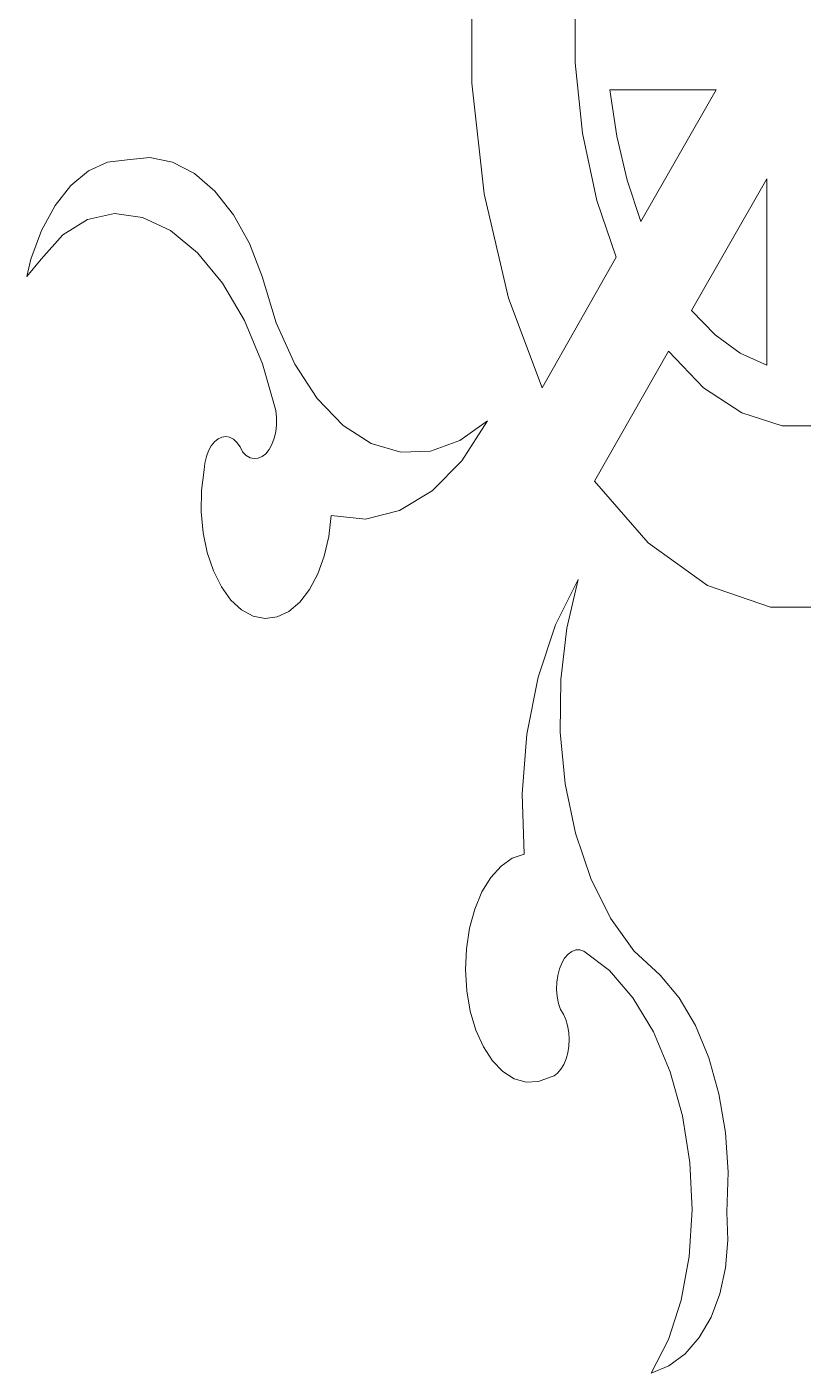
# Model space of a CAD drawing. Header units: centimetres. Extents: x -27 to -16.8, y -8.8 to 8.7.
# Drawn here: x -21.474 to -19.274, y -8.23 to -4.413 of the extents above; entities that cross this region are included whole.
import ezdxf

# ---------------------------------------------------------------- set-up
doc = ezdxf.new("R2010")
doc.units = ezdxf.units.CM
doc.header["$MEASUREMENT"] = 0
doc.layers.add('layer 1', color=7, linetype='Continuous')

msp = doc.modelspace()

# ---------------------------------------------------------------- linework, layer by layer
at = {"layer": 'layer 1', "color": 250, "lineweight": 20}
for points, knots in [([(-19.85833, -4.9053), (-19.85833, -4.9053), (-19.80318, -5.06627), (-19.80318, -5.06627), (-19.80318, -5.06627), (-19.80318, -5.06627), (-20.01376, -5.43631), (-20.01376, -5.43631), (-20.01376, -5.43631), (-20.01376, -5.43631), (-20.10892, -5.18181), (-20.10892, -5.18181), (-20.10892, -5.18181), (-20.10892, -5.18181), (-20.17761, -4.88583), (-20.17761, -4.88583), (-20.17761, -4.88583), (-20.17761, -4.88583), (-20.21265, -4.57255), (-20.21265, -4.57255), (-20.21265, -4.57255), (-20.21265, -4.57255), (-20.21265, -4.25321), (-20.21265, -4.25321), (-20.21265, -4.25321), (-20.21265, -4.25321), (-20.17761, -3.93949), (-20.17761, -3.93949), (-20.17761, -3.93949), (-20.17761, -3.93949), (-20.10892, -3.64351), (-20.10892, -3.64351), (-20.10892, -3.64351), (-20.10892, -3.64351), (-20.0091, -3.37653), (-20.0091, -3.37653), (-20.0091, -3.37653), (-20.0091, -3.37653), (-19.7989, -3.74564), (-19.7989, -3.74564), (-19.7989, -3.74564), (-19.7989, -3.74564), (-19.85833, -3.92045), (-19.85833, -3.92045), (-19.85833, -3.92045), (-19.85833, -3.92045), (-19.89895, -4.11084), (-19.89895, -4.11084), (-19.89895, -4.11084), (-19.89895, -4.11084), (-19.91968, -4.31119), (-19.91968, -4.31119), (-19.91968, -4.31119), (-19.91968, -4.31119), (-19.91968, -4.51457), (-19.91968, -4.51457), (-19.91968, -4.51457), (-19.91968, -4.51457), (-19.89895, -4.71448), (-19.89895, -4.71448), (-19.89895, -4.71448), (-19.89895, -4.71448), (-19.85833, -4.9053), (-19.85833, -4.9053)], [0, 0, 0, 0, 0.0588235, 0.0588235, 0.0588235, 0.0588235, 0.1176471, 0.1176471, 0.1176471, 0.1176471, 0.1764706, 0.1764706, 0.1764706, 0.1764706, 0.2352941, 0.2352941, 0.2352941, 0.2352941, 0.2941176, 0.2941176, 0.2941176, 0.2941176, 0.3529412, 0.3529412, 0.3529412, 0.3529412, 0.4117647, 0.4117647, 0.4117647, 0.4117647, 0.4705882, 0.4705882, 0.4705882, 0.4705882, 0.5294118, 0.5294118, 0.5294118, 0.5294118, 0.5882353, 0.5882353, 0.5882353, 0.5882353, 0.6470588, 0.6470588, 0.6470588, 0.6470588, 0.7058824, 0.7058824, 0.7058824, 0.7058824, 0.7647059, 0.7647059, 0.7647059, 0.7647059, 0.8235294, 0.8235294, 0.8235294, 0.8235294, 0.8823529, 0.8823529, 0.8823529, 0.8823529, 1, 1, 1, 1]), ([(-19.52046, -4.59116), (-19.52046, -4.59116), (-19.73326, -4.96459), (-19.73326, -4.96459), (-19.73326, -4.96459), (-19.73326, -4.96459), (-19.77243, -4.84775), (-19.77243, -4.84775), (-19.77243, -4.84775), (-19.77243, -4.84775), (-19.80203, -4.72227), (-19.80203, -4.72227), (-19.80203, -4.72227), (-19.80203, -4.72227), (-19.82138, -4.59116), (-19.82138, -4.59116), (-19.82138, -4.59116), (-19.82138, -4.59116), (-19.52046, -4.59116), (-19.52046, -4.59116)], [0, 0, 0, 0, 0.1666667, 0.1666667, 0.1666667, 0.1666667, 0.3333333, 0.3333333, 0.3333333, 0.3333333, 0.5, 0.5, 0.5, 0.5, 0.6666667, 0.6666667, 0.6666667, 0.6666667, 1, 1, 1, 1]), ([(-20.49812, -5.59375), (-20.49812, -5.59375), (-20.5779, -5.54269), (-20.5779, -5.54269), (-20.5779, -5.54269), (-20.5779, -5.54269), (-20.65095, -5.46697), (-20.65095, -5.46697), (-20.65095, -5.46697), (-20.65095, -5.46697), (-20.7149, -5.36917), (-20.7149, -5.36917), (-20.7149, -5.36917), (-20.7149, -5.36917), (-20.76753, -5.25234), (-20.76753, -5.25234), (-20.76753, -5.25234), (-20.76753, -5.25234), (-20.80715, -5.1208), (-20.80715, -5.1208), (-20.80715, -5.1208), (-20.80715, -5.1208), (-20.84364, -5.0269), (-20.84364, -5.0269), (-20.84364, -5.0269), (-20.84364, -5.0269), (-20.88877, -4.94555), (-20.88877, -4.94555), (-20.88877, -4.94555), (-20.88877, -4.94555), (-20.94102, -4.87891), (-20.94102, -4.87891), (-20.94102, -4.87891), (-20.94102, -4.87891), (-20.99908, -4.82872), (-20.99908, -4.82872), (-20.99908, -4.82872), (-20.99908, -4.82872), (-21.06111, -4.79626), (-21.06111, -4.79626), (-21.06111, -4.79626), (-21.06111, -4.79626), (-21.12537, -4.78328), (-21.12537, -4.78328), (-21.12537, -4.78328), (-21.12537, -4.78328), (-21.19, -4.78934), (-21.19, -4.78934), (-21.19, -4.78934), (-21.19, -4.78934), (-21.24546, -4.79626), (-21.24546, -4.79626), (-21.24546, -4.79626), (-21.24546, -4.79626), (-21.29924, -4.82093), (-21.29924, -4.82093), (-21.29924, -4.82093), (-21.29924, -4.82093), (-21.34949, -4.86247), (-21.34949, -4.86247), (-21.34949, -4.86247), (-21.34949, -4.86247), (-21.39462, -4.91959), (-21.39462, -4.91959), (-21.39462, -4.91959), (-21.39462, -4.91959), (-21.43295, -4.99012), (-21.43295, -4.99012), (-21.43295, -4.99012), (-21.43295, -4.99012), (-21.46324, -5.0719), (-21.46324, -5.0719), (-21.46324, -5.0719), (-21.46324, -5.0719), (-21.47425, -5.12036), (-21.47425, -5.12036), (-21.47425, -5.12036), (-21.47425, -5.12036), (-21.43409, -5.07103), (-21.43409, -5.07103), (-21.43409, -5.07103), (-21.43409, -5.07103), (-21.37259, -5.00223), (-21.37259, -5.00223), (-21.37259, -5.00223), (-21.37259, -5.00223), (-21.3023, -4.95896), (-21.3023, -4.95896), (-21.3023, -4.95896), (-21.3023, -4.95896), (-21.22596, -4.94209), (-21.22596, -4.94209), (-21.22596, -4.94209), (-21.22596, -4.94209), (-21.14648, -4.9529), (-21.14648, -4.9529), (-21.14648, -4.9529), (-21.14648, -4.9529), (-21.06693, -4.99055), (-21.06693, -4.99055), (-21.06693, -4.99055), (-21.06693, -4.99055), (-20.99028, -5.05373), (-20.99028, -5.05373), (-20.99028, -5.05373), (-20.99028, -5.05373), (-20.9196, -5.13984), (-20.9196, -5.13984), (-20.9196, -5.13984), (-20.9196, -5.13984), (-20.85749, -5.24585), (-20.85749, -5.24585), (-20.85749, -5.24585), (-20.85749, -5.24585), (-20.80647, -5.36788), (-20.80647, -5.36788), (-20.80647, -5.36788), (-20.80647, -5.36788), (-20.7683, -5.50072), (-20.7683, -5.50072), (-20.7683, -5.50072), (-20.7683, -5.50072), (-20.76631, -5.52062), (-20.76631, -5.52062), (-20.76631, -5.52062), (-20.76631, -5.52062), (-20.76646, -5.54096), (-20.76646, -5.54096), (-20.76646, -5.54096), (-20.76646, -5.54096), (-20.76875, -5.56087), (-20.76875, -5.56087), (-20.76875, -5.56087), (-20.76875, -5.56087), (-20.77311, -5.57947), (-20.77311, -5.57947), (-20.77311, -5.57947), (-20.77311, -5.57947), (-20.77946, -5.59678), (-20.77946, -5.59678), (-20.77946, -5.59678), (-20.77946, -5.59678), (-20.78749, -5.61106), (-20.78749, -5.61106), (-20.78749, -5.61106), (-20.78749, -5.61106), (-20.7969, -5.62318), (-20.7969, -5.62318), (-20.7969, -5.62318), (-20.7969, -5.62318), (-20.80746, -5.6314), (-20.80746, -5.6314), (-20.80746, -5.6314), (-20.80746, -5.6314), (-20.8187, -5.63616), (-20.8187, -5.63616), (-20.8187, -5.63616), (-20.8187, -5.63616), (-20.83025, -5.63702), (-20.83025, -5.63702), (-20.83025, -5.63702), (-20.83025, -5.63702), (-20.84165, -5.63443), (-20.84165, -5.63443), (-20.84165, -5.63443), (-20.84165, -5.63443), (-20.85259, -5.62793), (-20.85259, -5.62793), (-20.85259, -5.62793), (-20.85259, -5.62793), (-20.86261, -5.61755), (-20.86261, -5.61755), (-20.86261, -5.61755), (-20.86261, -5.61755), (-20.87003, -5.60327), (-20.87003, -5.60327), (-20.87003, -5.60327), (-20.87003, -5.60327), (-20.8789, -5.59116), (-20.8789, -5.59116), (-20.8789, -5.59116), (-20.8789, -5.59116), (-20.88877, -5.58207), (-20.88877, -5.58207), (-20.88877, -5.58207), (-20.88877, -5.58207), (-20.89948, -5.57644), (-20.89948, -5.57644), (-20.89948, -5.57644), (-20.89948, -5.57644), (-20.91057, -5.57428), (-20.91057, -5.57428), (-20.91057, -5.57428), (-20.91057, -5.57428), (-20.92166, -5.57601), (-20.92166, -5.57601), (-20.92166, -5.57601), (-20.92166, -5.57601), (-20.93245, -5.58077), (-20.93245, -5.58077), (-20.93245, -5.58077), (-20.93245, -5.58077), (-20.94255, -5.58942), (-20.94255, -5.58942), (-20.94255, -5.58942), (-20.94255, -5.58942), (-20.95157, -5.60067), (-20.95157, -5.60067), (-20.95157, -5.60067), (-20.95157, -5.60067), (-20.95922, -5.61495), (-20.95922, -5.61495), (-20.95922, -5.61495), (-20.95922, -5.61495), (-20.96534, -5.6314), (-20.96534, -5.6314), (-20.96534, -5.6314), (-20.96534, -5.6314), (-20.96955, -5.64957), (-20.96955, -5.64957), (-20.96955, -5.64957), (-20.96955, -5.64957), (-20.97184, -5.66861), (-20.97184, -5.66861), (-20.97184, -5.66861), (-20.97184, -5.66861), (-20.97911, -5.72746), (-20.97911, -5.72746), (-20.97911, -5.72746), (-20.97911, -5.72746), (-20.97995, -5.78761), (-20.97995, -5.78761), (-20.97995, -5.78761), (-20.97995, -5.78761), (-20.97452, -5.84732), (-20.97452, -5.84732), (-20.97452, -5.84732), (-20.97452, -5.84732), (-20.96289, -5.90357), (-20.96289, -5.90357), (-20.96289, -5.90357), (-20.96289, -5.90357), (-20.94545, -5.9555), (-20.94545, -5.9555), (-20.94545, -5.9555), (-20.94545, -5.9555), (-20.92289, -6.00093), (-20.92289, -6.00093), (-20.92289, -6.00093), (-20.92289, -6.00093), (-20.89596, -6.03815), (-20.89596, -6.03815), (-20.89596, -6.03815), (-20.89596, -6.03815), (-20.86559, -6.06627), (-20.86559, -6.06627), (-20.86559, -6.06627), (-20.86559, -6.06627), (-20.83278, -6.08358), (-20.83278, -6.08358), (-20.83278, -6.08358), (-20.83278, -6.08358), (-20.79866, -6.09007), (-20.79866, -6.09007), (-20.79866, -6.09007), (-20.79866, -6.09007), (-20.76447, -6.08574), (-20.76447, -6.08574), (-20.76447, -6.08574), (-20.76447, -6.08574), (-20.73135, -6.07017), (-20.73135, -6.07017), (-20.73135, -6.07017), (-20.73135, -6.07017), (-20.70044, -6.04377), (-20.70044, -6.04377), (-20.70044, -6.04377), (-20.70044, -6.04377), (-20.67283, -6.00829), (-20.67283, -6.00829), (-20.67283, -6.00829), (-20.67283, -6.00829), (-20.64942, -5.96415), (-20.64942, -5.96415), (-20.64942, -5.96415), (-20.64942, -5.96415), (-20.63107, -5.91353), (-20.63107, -5.91353), (-20.63107, -5.91353), (-20.63107, -5.91353), (-20.61837, -5.85771), (-20.61837, -5.85771), (-20.61837, -5.85771), (-20.61837, -5.85771), (-20.61179, -5.79842), (-20.61179, -5.79842), (-20.61179, -5.79842), (-20.61179, -5.79842), (-20.51434, -5.80838), (-20.51434, -5.80838), (-20.51434, -5.80838), (-20.51434, -5.80838), (-20.41773, -5.78458), (-20.41773, -5.78458), (-20.41773, -5.78458), (-20.41773, -5.78458), (-20.32547, -5.72876), (-20.32547, -5.72876), (-20.32547, -5.72876), (-20.32547, -5.72876), (-20.24118, -5.64308), (-20.24118, -5.64308), (-20.24118, -5.64308), (-20.24118, -5.64308), (-20.1679, -5.52971), (-20.1679, -5.52971), (-20.1679, -5.52971), (-20.1679, -5.52971), (-20.24646, -5.58596), (-20.24646, -5.58596), (-20.24646, -5.58596), (-20.24646, -5.58596), (-20.32961, -5.61582), (-20.32961, -5.61582), (-20.32961, -5.61582), (-20.32961, -5.61582), (-20.41444, -5.61842), (-20.41444, -5.61842), (-20.41444, -5.61842), (-20.41444, -5.61842), (-20.49812, -5.59375), (-20.49812, -5.59375)], [0, 0, 0, 0, 0.0119048, 0.0119048, 0.0119048, 0.0119048, 0.0238095, 0.0238095, 0.0238095, 0.0238095, 0.0357143, 0.0357143, 0.0357143, 0.0357143, 0.047619, 0.047619, 0.047619, 0.047619, 0.0595238, 0.0595238, 0.0595238, 0.0595238, 0.0714286, 0.0714286, 0.0714286, 0.0714286, 0.0833333, 0.0833333, 0.0833333, 0.0833333, 0.0952381, 0.0952381, 0.0952381, 0.0952381, 0.1071429, 0.1071429, 0.1071429, 0.1071429, 0.1190476, 0.1190476, 0.1190476, 0.1190476, 0.1309524, 0.1309524, 0.1309524, 0.1309524, 0.1428571, 0.1428571, 0.1428571, 0.1428571, 0.1547619, 0.1547619, 0.1547619, 0.1547619, 0.1666667, 0.1666667, 0.1666667, 0.1666667, 0.1785714, 0.1785714, 0.1785714, 0.1785714, 0.1904762, 0.1904762, 0.1904762, 0.1904762, 0.202381, 0.202381, 0.202381, 0.202381, 0.2142857, 0.2142857, 0.2142857, 0.2142857, 0.2261905, 0.2261905, 0.2261905, 0.2261905, 0.2380952, 0.2380952, 0.2380952, 0.2380952, 0.25, 0.25, 0.25, 0.25, 0.2619048, 0.2619048, 0.2619048, 0.2619048, 0.2738095, 0.2738095, 0.2738095, 0.2738095, 0.2857143, 0.2857143, 0.2857143, 0.2857143, 0.297619, 0.297619, 0.297619, 0.297619, 0.3095238, 0.3095238, 0.3095238, 0.3095238, 0.3214286, 0.3214286, 0.3214286, 0.3214286, 0.3333333, 0.3333333, 0.3333333, 0.3333333, 0.3452381, 0.3452381, 0.3452381, 0.3452381, 0.3571429, 0.3571429, 0.3571429, 0.3571429, 0.3690476, 0.3690476, 0.3690476, 0.3690476, 0.3809524, 0.3809524, 0.3809524, 0.3809524, 0.3928571, 0.3928571, 0.3928571, 0.3928571, 0.4047619, 0.4047619, 0.4047619, 0.4047619, 0.4166667, 0.4166667, 0.4166667, 0.4166667, 0.4285714, 0.4285714, 0.4285714, 0.4285714, 0.4404762, 0.4404762, 0.4404762, 0.4404762, 0.452381, 0.452381, 0.452381, 0.452381, 0.4642857, 0.4642857, 0.4642857, 0.4642857, 0.4761905, 0.4761905, 0.4761905, 0.4761905, 0.4880952, 0.4880952, 0.4880952, 0.4880952, 0.5, 0.5, 0.5, 0.5, 0.5119048, 0.5119048, 0.5119048, 0.5119048, 0.5238095, 0.5238095, 0.5238095, 0.5238095, 0.5357143, 0.5357143, 0.5357143, 0.5357143, 0.547619, 0.547619, 0.547619, 0.547619, 0.5595238, 0.5595238, 0.5595238, 0.5595238, 0.5714286, 0.5714286, 0.5714286, 0.5714286, 0.5833333, 0.5833333, 0.5833333, 0.5833333, 0.5952381, 0.5952381, 0.5952381, 0.5952381, 0.6071429, 0.6071429, 0.6071429, 0.6071429, 0.6190476, 0.6190476, 0.6190476, 0.6190476, 0.6309524, 0.6309524, 0.6309524, 0.6309524, 0.6428571, 0.6428571, 0.6428571, 0.6428571, 0.6547619, 0.6547619, 0.6547619, 0.6547619, 0.6666667, 0.6666667, 0.6666667, 0.6666667, 0.6785714, 0.6785714, 0.6785714, 0.6785714, 0.6904762, 0.6904762, 0.6904762, 0.6904762, 0.702381, 0.702381, 0.702381, 0.702381, 0.7142857, 0.7142857, 0.7142857, 0.7142857, 0.7261905, 0.7261905, 0.7261905, 0.7261905, 0.7380952, 0.7380952, 0.7380952, 0.7380952, 0.75, 0.75, 0.75, 0.75, 0.7619048, 0.7619048, 0.7619048, 0.7619048, 0.7738095, 0.7738095, 0.7738095, 0.7738095, 0.7857143, 0.7857143, 0.7857143, 0.7857143, 0.797619, 0.797619, 0.797619, 0.797619, 0.8095238, 0.8095238, 0.8095238, 0.8095238, 0.8214286, 0.8214286, 0.8214286, 0.8214286, 0.8333333, 0.8333333, 0.8333333, 0.8333333, 0.8452381, 0.8452381, 0.8452381, 0.8452381, 0.8571429, 0.8571429, 0.8571429, 0.8571429, 0.8690476, 0.8690476, 0.8690476, 0.8690476, 0.8809524, 0.8809524, 0.8809524, 0.8809524, 0.8928571, 0.8928571, 0.8928571, 0.8928571, 0.9047619, 0.9047619, 0.9047619, 0.9047619, 0.9166667, 0.9166667, 0.9166667, 0.9166667, 0.9285714, 0.9285714, 0.9285714, 0.9285714, 0.9404762, 0.9404762, 0.9404762, 0.9404762, 0.952381, 0.952381, 0.952381, 0.952381, 0.9642857, 0.9642857, 0.9642857, 0.9642857, 0.9761905, 0.9761905, 0.9761905, 0.9761905, 1, 1, 1, 1]), ([(-19.37673, -4.84343), (-19.37673, -4.84343), (-19.37673, -5.37177), (-19.37673, -5.37177), (-19.37673, -5.37177), (-19.37673, -5.37177), (-19.45154, -5.33759), (-19.45154, -5.33759), (-19.45154, -5.33759), (-19.45154, -5.33759), (-19.52291, -5.28566), (-19.52291, -5.28566), (-19.52291, -5.28566), (-19.52291, -5.28566), (-19.58953, -5.21686), (-19.58953, -5.21686), (-19.58953, -5.21686), (-19.58953, -5.21686), (-19.37673, -4.84343), (-19.37673, -4.84343)], [0, 0, 0, 0, 0.1666667, 0.1666667, 0.1666667, 0.1666667, 0.3333333, 0.3333333, 0.3333333, 0.3333333, 0.5, 0.5, 0.5, 0.5, 0.6666667, 0.6666667, 0.6666667, 0.6666667, 1, 1, 1, 1]), ([(-19.55564, -5.43624), (-19.55564, -5.43624), (-19.4471, -5.50764), (-19.4471, -5.50764), (-19.4471, -5.50764), (-19.4471, -5.50764), (-19.33305, -5.54399), (-19.33305, -5.54399), (-19.33305, -5.54399), (-19.33305, -5.54399), (-19.21708, -5.54399), (-19.21708, -5.54399), (-19.21708, -5.54399), (-19.21708, -5.54399), (-19.10303, -5.50764), (-19.10303, -5.50764), (-19.10303, -5.50764), (-19.10303, -5.50764), (-18.99449, -5.43624), (-18.99449, -5.43624), (-18.99449, -5.43624), (-18.99449, -5.43624), (-18.89497, -5.33196), (-18.89497, -5.33196), (-18.89497, -5.33196), (-18.89497, -5.33196), (-18.68477, -5.70106), (-18.68477, -5.70106), (-18.68477, -5.70106), (-18.68477, -5.70106), (-18.83691, -5.87631), (-18.83691, -5.87631), (-18.83691, -5.87631), (-18.83691, -5.87631), (-19.00543, -5.99704), (-19.00543, -5.99704), (-19.00543, -5.99704), (-19.00543, -5.99704), (-19.18404, -6.05848), (-19.18404, -6.05848), (-19.18404, -6.05848), (-19.18404, -6.05848), (-19.36602, -6.05848), (-19.36602, -6.05848), (-19.36602, -6.05848), (-19.36602, -6.05848), (-19.54463, -5.99704), (-19.54463, -5.99704), (-19.54463, -5.99704), (-19.54463, -5.99704), (-19.71322, -5.87631), (-19.71322, -5.87631), (-19.71322, -5.87631), (-19.71322, -5.87631), (-19.86533, -5.70106), (-19.86533, -5.70106), (-19.86533, -5.70106), (-19.86533, -5.70106), (-19.65516, -5.33196), (-19.65516, -5.33196), (-19.65516, -5.33196), (-19.65516, -5.33196), (-19.55564, -5.43624), (-19.55564, -5.43624)], [0, 0, 0, 0, 0.0588235, 0.0588235, 0.0588235, 0.0588235, 0.1176471, 0.1176471, 0.1176471, 0.1176471, 0.1764706, 0.1764706, 0.1764706, 0.1764706, 0.2352941, 0.2352941, 0.2352941, 0.2352941, 0.2941176, 0.2941176, 0.2941176, 0.2941176, 0.3529412, 0.3529412, 0.3529412, 0.3529412, 0.4117647, 0.4117647, 0.4117647, 0.4117647, 0.4705882, 0.4705882, 0.4705882, 0.4705882, 0.5294118, 0.5294118, 0.5294118, 0.5294118, 0.5882353, 0.5882353, 0.5882353, 0.5882353, 0.6470588, 0.6470588, 0.6470588, 0.6470588, 0.7058824, 0.7058824, 0.7058824, 0.7058824, 0.7647059, 0.7647059, 0.7647059, 0.7647059, 0.8235294, 0.8235294, 0.8235294, 0.8235294, 0.8823529, 0.8823529, 0.8823529, 0.8823529, 1, 1, 1, 1]), ([(-20.06448, -6.75905), (-20.06448, -6.75905), (-20.09821, -6.7703), (-20.09821, -6.7703), (-20.09821, -6.7703), (-20.09821, -6.7703), (-20.13003, -6.7928), (-20.13003, -6.7928), (-20.13003, -6.7928), (-20.13003, -6.7928), (-20.15902, -6.82482), (-20.15902, -6.82482), (-20.15902, -6.82482), (-20.15902, -6.82482), (-20.18411, -6.86593), (-20.18411, -6.86593), (-20.18411, -6.86593), (-20.18411, -6.86593), (-20.20438, -6.91439), (-20.20438, -6.91439), (-20.20438, -6.91439), (-20.20438, -6.91439), (-20.2193, -6.96891), (-20.2193, -6.96891), (-20.2193, -6.96891), (-20.2193, -6.96891), (-20.22817, -7.0269), (-20.22817, -7.0269), (-20.22817, -7.0269), (-20.22817, -7.0269), (-20.23077, -7.08704), (-20.23077, -7.08704), (-20.23077, -7.08704), (-20.23077, -7.08704), (-20.22703, -7.14676), (-20.22703, -7.14676), (-20.22703, -7.14676), (-20.22703, -7.14676), (-20.21708, -7.20431), (-20.21708, -7.20431), (-20.21708, -7.20431), (-20.21708, -7.20431), (-20.20117, -7.25796), (-20.20117, -7.25796), (-20.20117, -7.25796), (-20.20117, -7.25796), (-20.17998, -7.30513), (-20.17998, -7.30513), (-20.17998, -7.30513), (-20.17998, -7.30513), (-20.15413, -7.34451), (-20.15413, -7.34451), (-20.15413, -7.34451), (-20.15413, -7.34451), (-20.12453, -7.37523), (-20.12453, -7.37523), (-20.12453, -7.37523), (-20.12453, -7.37523), (-20.09232, -7.39557), (-20.09232, -7.39557), (-20.09232, -7.39557), (-20.09232, -7.39557), (-20.05843, -7.40509), (-20.05843, -7.40509), (-20.05843, -7.40509), (-20.05843, -7.40509), (-20.02416, -7.40379), (-20.02416, -7.40379), (-20.02416, -7.40379), (-20.02416, -7.40379), (-19.99059, -7.39081), (-19.99059, -7.39081), (-19.99059, -7.39081), (-19.99059, -7.39081), (-19.97972, -7.38691), (-19.97972, -7.38691), (-19.97972, -7.38691), (-19.97972, -7.38691), (-19.9694, -7.37956), (-19.9694, -7.37956), (-19.9694, -7.37956), (-19.9694, -7.37956), (-19.95999, -7.36874), (-19.95999, -7.36874), (-19.95999, -7.36874), (-19.95999, -7.36874), (-19.95196, -7.35532), (-19.95196, -7.35532), (-19.95196, -7.35532), (-19.95196, -7.35532), (-19.94538, -7.33931), (-19.94538, -7.33931), (-19.94538, -7.33931), (-19.94538, -7.33931), (-19.94056, -7.32201), (-19.94056, -7.32201), (-19.94056, -7.32201), (-19.94056, -7.32201), (-19.93773, -7.30297), (-19.93773, -7.30297), (-19.93773, -7.30297), (-19.93773, -7.30297), (-19.93689, -7.28349), (-19.93689, -7.28349), (-19.93689, -7.28349), (-19.93689, -7.28349), (-19.93811, -7.26402), (-19.93811, -7.26402), (-19.93811, -7.26402), (-19.93811, -7.26402), (-19.94132, -7.24498), (-19.94132, -7.24498), (-19.94132, -7.24498), (-19.94132, -7.24498), (-19.94637, -7.22767), (-19.94637, -7.22767), (-19.94637, -7.22767), (-19.94637, -7.22767), (-19.95326, -7.21253), (-19.95326, -7.21253), (-19.95326, -7.21253), (-19.95326, -7.21253), (-19.96159, -7.19912), (-19.96159, -7.19912), (-19.96159, -7.19912), (-19.96159, -7.19912), (-19.96725, -7.18181), (-19.96725, -7.18181), (-19.96725, -7.18181), (-19.96725, -7.18181), (-19.971, -7.16233), (-19.971, -7.16233), (-19.971, -7.16233), (-19.971, -7.16233), (-19.97261, -7.14243), (-19.97261, -7.14243), (-19.97261, -7.14243), (-19.97261, -7.14243), (-19.97207, -7.12209), (-19.97207, -7.12209), (-19.97207, -7.12209), (-19.97207, -7.12209), (-19.96932, -7.10262), (-19.96932, -7.10262), (-19.96932, -7.10262), (-19.96932, -7.10262), (-19.96458, -7.08401), (-19.96458, -7.08401), (-19.96458, -7.08401), (-19.96458, -7.08401), (-19.95792, -7.06757), (-19.95792, -7.06757), (-19.95792, -7.06757), (-19.95792, -7.06757), (-19.94958, -7.05329), (-19.94958, -7.05329), (-19.94958, -7.05329), (-19.94958, -7.05329), (-19.93987, -7.04204), (-19.93987, -7.04204), (-19.93987, -7.04204), (-19.93987, -7.04204), (-19.92924, -7.03468), (-19.92924, -7.03468), (-19.92924, -7.03468), (-19.92924, -7.03468), (-19.91792, -7.03036), (-19.91792, -7.03036), (-19.91792, -7.03036), (-19.91792, -7.03036), (-19.90637, -7.03036), (-19.90637, -7.03036), (-19.90637, -7.03036), (-19.90637, -7.03036), (-19.89497, -7.03382), (-19.89497, -7.03382), (-19.89497, -7.03382), (-19.89497, -7.03382), (-19.82238, -7.08834), (-19.82238, -7.08834), (-19.82238, -7.08834), (-19.82238, -7.08834), (-19.7559, -7.1658), (-19.7559, -7.1658), (-19.7559, -7.1658), (-19.7559, -7.1658), (-19.69784, -7.26272), (-19.69784, -7.26272), (-19.69784, -7.26272), (-19.69784, -7.26272), (-19.65057, -7.37566), (-19.65057, -7.37566), (-19.65057, -7.37566), (-19.65057, -7.37566), (-19.61569, -7.50072), (-19.61569, -7.50072), (-19.61569, -7.50072), (-19.61569, -7.50072), (-19.59458, -7.63313), (-19.59458, -7.63313), (-19.59458, -7.63313), (-19.59458, -7.63313), (-19.58808, -7.7677), (-19.58808, -7.7677), (-19.58808, -7.7677), (-19.58808, -7.7677), (-19.59626, -7.89924), (-19.59626, -7.89924), (-19.59626, -7.89924), (-19.59626, -7.89924), (-19.61905, -8.02343), (-19.61905, -8.02343), (-19.61905, -8.02343), (-19.61905, -8.02343), (-19.65539, -8.13507), (-19.65539, -8.13507), (-19.65539, -8.13507), (-19.65539, -8.13507), (-19.70404, -8.23027), (-19.70404, -8.23027), (-19.70404, -8.23027), (-19.70404, -8.23027), (-19.65378, -8.2095), (-19.65378, -8.2095), (-19.65378, -8.2095), (-19.65378, -8.2095), (-19.60789, -8.17531), (-19.60789, -8.17531), (-19.60789, -8.17531), (-19.60789, -8.17531), (-19.56773, -8.12901), (-19.56773, -8.12901), (-19.56773, -8.12901), (-19.56773, -8.12901), (-19.53461, -8.07146), (-19.53461, -8.07146), (-19.53461, -8.07146), (-19.53461, -8.07146), (-19.50959, -8.00526), (-19.50959, -8.00526), (-19.50959, -8.00526), (-19.50959, -8.00526), (-19.49345, -7.9317), (-19.49345, -7.9317), (-19.49345, -7.9317), (-19.49345, -7.9317), (-19.4868, -7.85381), (-19.4868, -7.85381), (-19.4868, -7.85381), (-19.4868, -7.85381), (-19.48971, -7.77376), (-19.48971, -7.77376), (-19.48971, -7.77376), (-19.48971, -7.77376), (-19.48611, -7.66039), (-19.48611, -7.66039), (-19.48611, -7.66039), (-19.48611, -7.66039), (-19.49361, -7.54788), (-19.49361, -7.54788), (-19.49361, -7.54788), (-19.49361, -7.54788), (-19.51197, -7.43884), (-19.51197, -7.43884), (-19.51197, -7.43884), (-19.51197, -7.43884), (-19.54057, -7.33672), (-19.54057, -7.33672), (-19.54057, -7.33672), (-19.54057, -7.33672), (-19.57859, -7.24498), (-19.57859, -7.24498), (-19.57859, -7.24498), (-19.57859, -7.24498), (-19.62502, -7.1658), (-19.62502, -7.1658), (-19.62502, -7.1658), (-19.62502, -7.1658), (-19.67841, -7.10175), (-19.67841, -7.10175), (-19.67841, -7.10175), (-19.67841, -7.10175), (-19.75346, -7.03252), (-19.75346, -7.03252), (-19.75346, -7.03252), (-19.75346, -7.03252), (-19.82001, -6.93992), (-19.82001, -6.93992), (-19.82001, -6.93992), (-19.82001, -6.93992), (-19.87577, -6.82785), (-19.87577, -6.82785), (-19.87577, -6.82785), (-19.87577, -6.82785), (-19.91891, -6.69933), (-19.91891, -6.69933), (-19.91891, -6.69933), (-19.91891, -6.69933), (-19.94798, -6.55957), (-19.94798, -6.55957), (-19.94798, -6.55957), (-19.94798, -6.55957), (-19.96205, -6.41244), (-19.96205, -6.41244), (-19.96205, -6.41244), (-19.96205, -6.41244), (-19.96052, -6.26359), (-19.96052, -6.26359), (-19.96052, -6.26359), (-19.96052, -6.26359), (-19.94347, -6.11777), (-19.94347, -6.11777), (-19.94347, -6.11777), (-19.94347, -6.11777), (-19.91157, -5.97973), (-19.91157, -5.97973), (-19.91157, -5.97973), (-19.91157, -5.97973), (-19.9759, -6.10825), (-19.9759, -6.10825), (-19.9759, -6.10825), (-19.9759, -6.10825), (-20.02493, -6.25667), (-20.02493, -6.25667), (-20.02493, -6.25667), (-20.02493, -6.25667), (-20.05675, -6.4185), (-20.05675, -6.4185), (-20.05675, -6.4185), (-20.05675, -6.4185), (-20.07006, -6.58812), (-20.07006, -6.58812), (-20.07006, -6.58812), (-20.07006, -6.58812), (-20.06448, -6.75905), (-20.06448, -6.75905)], [0, 0, 0, 0, 0.0117647, 0.0117647, 0.0117647, 0.0117647, 0.0235294, 0.0235294, 0.0235294, 0.0235294, 0.0352941, 0.0352941, 0.0352941, 0.0352941, 0.0470588, 0.0470588, 0.0470588, 0.0470588, 0.0588235, 0.0588235, 0.0588235, 0.0588235, 0.0705882, 0.0705882, 0.0705882, 0.0705882, 0.0823529, 0.0823529, 0.0823529, 0.0823529, 0.0941176, 0.0941176, 0.0941176, 0.0941176, 0.1058824, 0.1058824, 0.1058824, 0.1058824, 0.1176471, 0.1176471, 0.1176471, 0.1176471, 0.1294118, 0.1294118, 0.1294118, 0.1294118, 0.1411765, 0.1411765, 0.1411765, 0.1411765, 0.1529412, 0.1529412, 0.1529412, 0.1529412, 0.1647059, 0.1647059, 0.1647059, 0.1647059, 0.1764706, 0.1764706, 0.1764706, 0.1764706, 0.1882353, 0.1882353, 0.1882353, 0.1882353, 0.2, 0.2, 0.2, 0.2, 0.2117647, 0.2117647, 0.2117647, 0.2117647, 0.2235294, 0.2235294, 0.2235294, 0.2235294, 0.2352941, 0.2352941, 0.2352941, 0.2352941, 0.2470588, 0.2470588, 0.2470588, 0.2470588, 0.2588235, 0.2588235, 0.2588235, 0.2588235, 0.2705882, 0.2705882, 0.2705882, 0.2705882, 0.2823529, 0.2823529, 0.2823529, 0.2823529, 0.2941176, 0.2941176, 0.2941176, 0.2941176, 0.3058824, 0.3058824, 0.3058824, 0.3058824, 0.3176471, 0.3176471, 0.3176471, 0.3176471, 0.3294118, 0.3294118, 0.3294118, 0.3294118, 0.3411765, 0.3411765, 0.3411765, 0.3411765, 0.3529412, 0.3529412, 0.3529412, 0.3529412, 0.3647059, 0.3647059, 0.3647059, 0.3647059, 0.3764706, 0.3764706, 0.3764706, 0.3764706, 0.3882353, 0.3882353, 0.3882353, 0.3882353, 0.4, 0.4, 0.4, 0.4, 0.4117647, 0.4117647, 0.4117647, 0.4117647, 0.4235294, 0.4235294, 0.4235294, 0.4235294, 0.4352941, 0.4352941, 0.4352941, 0.4352941, 0.4470588, 0.4470588, 0.4470588, 0.4470588, 0.4588235, 0.4588235, 0.4588235, 0.4588235, 0.4705882, 0.4705882, 0.4705882, 0.4705882, 0.4823529, 0.4823529, 0.4823529, 0.4823529, 0.4941176, 0.4941176, 0.4941176, 0.4941176, 0.5058824, 0.5058824, 0.5058824, 0.5058824, 0.5176471, 0.5176471, 0.5176471, 0.5176471, 0.5294118, 0.5294118, 0.5294118, 0.5294118, 0.5411765, 0.5411765, 0.5411765, 0.5411765, 0.5529412, 0.5529412, 0.5529412, 0.5529412, 0.5647059, 0.5647059, 0.5647059, 0.5647059, 0.5764706, 0.5764706, 0.5764706, 0.5764706, 0.5882353, 0.5882353, 0.5882353, 0.5882353, 0.6, 0.6, 0.6, 0.6, 0.6117647, 0.6117647, 0.6117647, 0.6117647, 0.6235294, 0.6235294, 0.6235294, 0.6235294, 0.6352941, 0.6352941, 0.6352941, 0.6352941, 0.6470588, 0.6470588, 0.6470588, 0.6470588, 0.6588235, 0.6588235, 0.6588235, 0.6588235, 0.6705882, 0.6705882, 0.6705882, 0.6705882, 0.6823529, 0.6823529, 0.6823529, 0.6823529, 0.6941176, 0.6941176, 0.6941176, 0.6941176, 0.7058824, 0.7058824, 0.7058824, 0.7058824, 0.7176471, 0.7176471, 0.7176471, 0.7176471, 0.7294118, 0.7294118, 0.7294118, 0.7294118, 0.7411765, 0.7411765, 0.7411765, 0.7411765, 0.7529412, 0.7529412, 0.7529412, 0.7529412, 0.7647059, 0.7647059, 0.7647059, 0.7647059, 0.7764706, 0.7764706, 0.7764706, 0.7764706, 0.7882353, 0.7882353, 0.7882353, 0.7882353, 0.8, 0.8, 0.8, 0.8, 0.8117647, 0.8117647, 0.8117647, 0.8117647, 0.8235294, 0.8235294, 0.8235294, 0.8235294, 0.8352941, 0.8352941, 0.8352941, 0.8352941, 0.8470588, 0.8470588, 0.8470588, 0.8470588, 0.8588235, 0.8588235, 0.8588235, 0.8588235, 0.8705882, 0.8705882, 0.8705882, 0.8705882, 0.8823529, 0.8823529, 0.8823529, 0.8823529, 0.8941176, 0.8941176, 0.8941176, 0.8941176, 0.9058824, 0.9058824, 0.9058824, 0.9058824, 0.9176471, 0.9176471, 0.9176471, 0.9176471, 0.9294118, 0.9294118, 0.9294118, 0.9294118, 0.9411765, 0.9411765, 0.9411765, 0.9411765, 0.9529412, 0.9529412, 0.9529412, 0.9529412, 0.9647059, 0.9647059, 0.9647059, 0.9647059, 0.9764706, 0.9764706, 0.9764706, 0.9764706, 1, 1, 1, 1])]:
    msp.add_open_spline(points, degree=3, knots=knots, dxfattribs=at)

doc.saveas('drawing.dxf')
